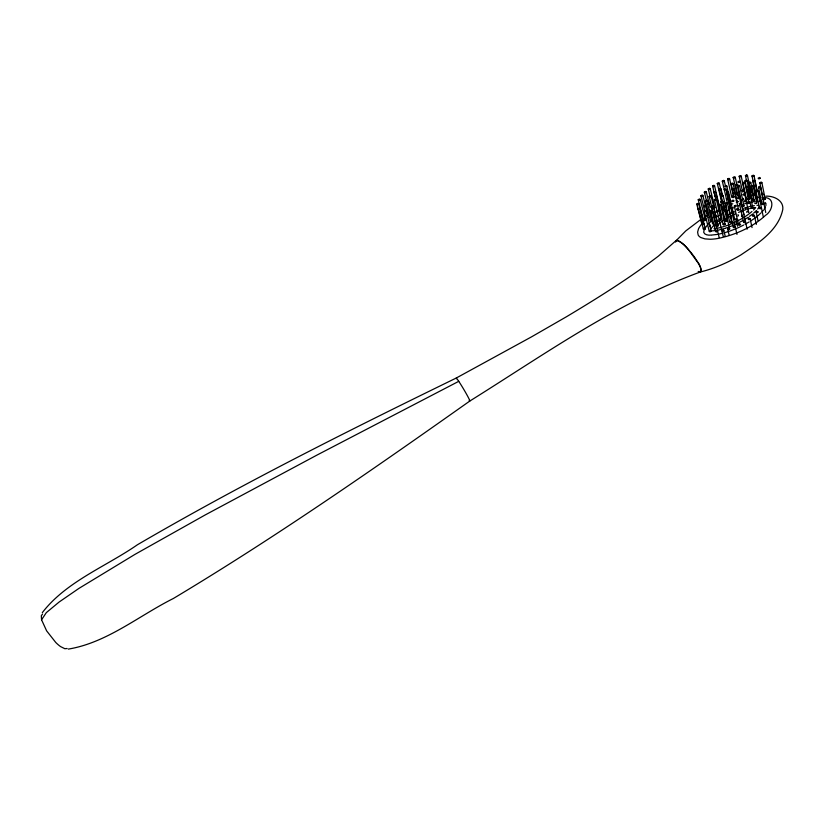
<?xml version="1.0" encoding="UTF-8"?>
<svg xmlns="http://www.w3.org/2000/svg" width="824" height="824" viewBox="0 0 824 824"><rect width="100%" height="100%" fill="white"/><g stroke="black" fill="none" stroke-linecap="round" stroke-linejoin="round"><path stroke-width="1.24" d="M707.61 203.631L708.898 202.962A1.782 1.174 -16.4 0 1 709.639 203.662L708.372 204.424A1.782 1.174 -16.4 0 1 707.62 203.713L712.503 223.458A1.761 1.174 -16 0 0 713.244 224.159L714.027 224.159M704.881 211.49L700.936 195.731L702.192 194.979A1.772 1.164 -16.7 0 1 702.924 195.679L707.775 215.085L707.383 215.785M702.429 223.263L701.873 224.025L696.774 204.074L698.041 203.322A1.772 1.174 -16.8 0 1 698.773 204.033L703.665 224.561M705.323 228.948L704.057 229.608A1.751 1.174 -16.3 0 1 703.325 228.887L698.175 208.781L699.452 208.029A1.782 1.184 -16.7 0 1 700.194 208.74L705.323 228.948A1.751 1.174 -16.4 0 0 704.664 228.186M702.944 195.762L701.667 196.431A1.772 1.164 -16.7 0 1 700.936 195.731M701.183 270.694L701.173 270.231A8.292 2.173 59.2 0 0 700.07 266.564L698.876 264.123M675.659 242.019L676.339 240.412A22.464 5.789 59.3 0 1 679.862 241.648M730.404 208.091L726.16 189.427A1.782 1.164 -15.9 0 0 725.398 188.737L724.141 189.489A1.782 1.164 -15.9 0 0 724.904 190.179L726.16 189.427M765.898 205.639L765.908 203.59M718.991 204.774L714.604 185.987A1.772 1.154 -16.4 0 0 713.852 185.307L712.585 185.967L715.551 198.357M704.098 229.989C701.976 234.366 707.806 235.551 710.865 235.097M68.258 649.106C106.924 642.782 139.081 615.61 173.38 598.481C275.278 537.423 372.85 469.577 469.793 401.051C544.283 354.567 617.3 302.387 700.266 272.013C714.562 268.531 728.107 262.434 740.766 255.007C757.441 243.698 778.536 230.689 782.8 209.317C783.748 200.191 773.458 195.772 765.836 196.153M763.477 194.773L763.529 194.474A1.772 1.164 -14.6 0 0 763.415 194.165M754.372 200.119L753.229 200.572A1.772 1.164 -14.8 0 1 752.364 199.851L752.899 199.099M745.092 180.744A1.792 1.164 -15.2 0 0 745.864 181.435L747.131 180.683A1.792 1.164 -15.3 0 0 746.348 180.003L745.081 180.744L748.614 198.048A1.813 1.195 -14.9 0 0 749.407 198.759L750.685 198.007A1.813 1.195 -15 0 0 749.902 197.297L748.697 197.595A1.761 1.164 -14.9 0 0 749.449 198.265M726.48 198.563L726.428 198.945A1.741 1.143 -15.7 0 0 727.18 199.624M765.486 206.834L764.312 208.966M42.312 612.654C66.229 581.507 105.905 566.624 137.443 544.746C241.051 484.265 348.439 430.633 456.218 378.051L531.408 336.923L566.469 316.746C597.977 297.876 629.165 278.337 658.428 256.099L676.041 240.608M759.306 206.752L757.689 209.121M737.851 219.658L736.677 219.946A1.772 1.184 -15.2 0 1 735.914 219.225L736.223 218.556M747.821 208.915L747.904 208.462A1.772 1.174 -15 0 0 747.131 207.761L746.925 207.71M704.901 228.32L708.228 224.046M710.741 228.959L713.646 225.405M67.115 648.498L64.849 648.715L60.564 646.582A31.683 9.919 59.3 0 1 55.754 642.462L46.628 630.854L41.561 619.792L46.319 612.644L59.153 602.004L78.98 588.367L135.043 554.336L205.269 514.907L317.209 454.961L458.762 381.327M700.379 219.823L685.795 230.895L675.762 241.072A9.909 2.554 59.4 0 0 675.659 241.587M748.614 212.53L744.062 190.684A1.802 1.174 -15.3 0 0 743.279 189.994L742.002 190.746A1.802 1.174 -15.2 0 0 742.784 191.436L744.062 190.684M736.543 208.781L736.409 209.296A1.761 1.174 -15.3 0 0 736.666 209.718M727.19 221.172L725.645 213.468M763.56 210.007L762.004 211.861M756.453 210.511L753.63 213.169M746.122 207.885L745.875 208.503A1.772 1.174 -14.9 0 0 746.142 208.925M761.046 212.86L758.43 215.28M708.949 223.304L711.081 221.337M704.644 220.873L706.467 219.215M716.478 222.82L719.692 220.338M757.874 215.754L754.341 218.494M716.365 225.168L716.046 225.838A1.761 1.184 -15.9 0 0 716.798 226.548L718.064 225.889L713.327 206.371A1.792 1.184 -16.3 0 0 712.564 205.66L711.287 206.422L716.046 225.838M746.956 211.418L746.709 212.046A1.782 1.184 -14.9 0 0 746.977 212.468M730.713 204.754L726.861 186.214A1.782 1.154 -15.9 0 0 726.099 185.524L724.842 186.265A1.782 1.154 -15.9 0 0 725.594 186.955L726.861 186.214M752.652 213.983L749.469 216.372M708.393 217.608L709.721 216.578M42.549 614.055L41.324 615.713L41.561 619.792M715.891 217.577L719.053 215.445M753.723 218.927L750.53 221.069M748.254 217.217L744.608 219.524M728.715 207.236L728.406 207.895M750.396 198.182L747.131 180.683M723.122 218.01L724.718 217.021M715.891 212.324L717.323 211.449M704.252 217.32L708.187 214.889M749.201 221.903L745.081 224.272M742.898 217.989L741.095 219.05A63.479 39.964 -10.8 0 1 724.77 226.291M722.37 213.416L723.75 212.633M743.083 220.41L739.427 222.387M727.18 215.579L728.869 214.662M721.762 208.925L723.276 208.122M710.679 219.606L710.288 220.307A1.751 1.174 -16.1 0 0 711.03 221.017L712.276 220.276L709.577 209.358M752.817 208.421L749.541 190.488A1.802 1.174 -15.1 0 0 748.759 189.788L747.471 190.457L749.325 199.15M742.043 215.126L741.579 215.867A1.782 1.184 -15 0 0 742.352 216.578L742.877 216.63M728.138 228.217L727.654 228.887L729.096 235.036M748.594 218.226L748.13 218.968A1.792 1.195 -14.7 0 0 748.913 219.678L750.17 218.937A1.782 1.195 -14.8 0 0 749.397 218.226M743.959 221.223L743.495 221.965A1.782 1.195 -14.9 0 0 744.278 222.686L745.545 222.017A1.782 1.195 -14.9 0 0 744.762 221.223L744.443 221.162M743.66 225.034L740.014 226.858M726.552 211.129L727.973 210.398M676.092 240.567C682.488 241.185 686.649 248.024 690.914 252.432M732.577 212.788L734.864 211.727M737.037 223.562L734.328 224.808M739.262 227.208L735.471 228.887M721.103 207.988L726.48 205.557M732.351 208.338L733.844 207.689M730.322 204.774L732.763 203.755M738.613 195.35L737.83 195.36A1.751 1.143 -15.4 0 1 737.078 194.68L737.902 193.887M755.948 191.57L755.412 192.322A1.761 1.154 -14.8 0 0 755.999 192.929M732.485 225.591L733.411 225.21M722.257 229.711L721.793 230.452A1.772 1.195 -15.6 0 0 722.545 231.173L723.822 230.514A1.772 1.195 -15.7 0 0 723.05 229.711M733.793 226.229L733.247 227.002A1.782 1.195 -15.2 0 0 734.019 227.723L735.276 226.981A1.782 1.195 -15.3 0 0 734.606 226.291M734.699 229.206L730.002 230.998M738.036 210.367L740.364 209.461M731.558 225.972L728.735 227.064M738.417 205.876L739.2 205.588M736.914 202.158L738.623 201.561M727.788 227.403L725.367 228.217M729.178 231.287L724.162 232.852M743.835 208.235L746.184 207.504M732.145 195.885L731.599 196.627A1.751 1.143 -15.6 0 0 732.351 197.307L732.958 197.348M722.205 200.809L721.556 201.499M756.823 196.771L756.288 197.523A1.772 1.164 -14.7 0 0 757.06 198.213L757.678 198.254M763.694 198.46L763.158 199.223A1.782 1.174 -14.4 0 0 763.941 199.913L765.197 199.171L761.901 182.753A1.802 1.174 -14.7 0 0 761.108 182.063L759.821 182.732L763.158 199.223M720.588 220.255L721.154 219.575L716.396 199.676A1.792 1.174 -16.2 0 0 715.634 198.965L714.367 199.717L723.225 236.416M725.872 219.915L725.316 220.678A1.772 1.184 -15.6 0 0 726.078 221.388L726.387 221.45M756.834 211.274L756.185 211.984L757.967 220.502M709.969 226.538L710.535 225.858A1.751 1.174 -16.2 0 0 709.876 225.096M752.93 214.899L752.384 215.661A1.792 1.195 -14.6 0 0 753.167 216.372L754.444 215.713A1.792 1.195 -14.7 0 0 753.651 214.92L753.548 214.889M723.843 226.569L722.308 227.033M724.873 228.382L722.906 228.969M744.731 203.786L745.545 203.549M747.811 209.111L748.388 208.946M747.121 207.236L748.542 206.845M722.36 229.124L718.106 230.154M746.348 203.322L747.986 202.91M745.256 199.542L747.09 199.078M722.895 233.192L718.301 234.243M749.449 206.618L751.189 206.216M747.553 198.965L749.418 198.553M747.77 202.168L747.131 202.941A1.772 1.164 -14.9 0 0 747.904 203.641L749.15 202.9L744.855 182.825A1.792 1.164 -15.3 0 0 744.072 182.135L742.795 182.804L747.131 202.941M756.061 203.703L756.689 202.92L753.177 186.049A1.802 1.174 -15 0 0 752.394 185.359L751.107 186.028L754.413 201.756M748.81 202.704L750.458 202.344M719.774 218.741L719.136 219.524A1.761 1.174 -15.8 0 0 719.795 220.193M737.882 216.176L738.52 215.394A1.772 1.184 -15.2 0 0 737.851 214.724M713.141 222.665L712.503 223.458M704.067 228.094L703.325 228.887M709.876 230.37L709.227 231.163A1.761 1.184 -16.1 0 0 709.969 231.884L711.225 231.132L706.23 211.14A1.792 1.184 -16.5 0 0 705.478 210.429L704.201 211.181L709.227 231.163M739.169 223.86L738.531 224.653A1.782 1.195 -15 0 0 739.303 225.374L740.58 224.705A1.782 1.195 -15.1 0 0 739.787 223.912L739.581 223.86M751.292 202.179L753.435 201.798M752.734 205.907L754.382 205.639M717.477 234.397L711.586 235.077M715.726 230.586L710.731 230.967M749.407 196.782L748.686 197.575M714.089 208.482L714.82 207.689L710.267 188.902A1.772 1.154 -16.5 0 0 709.516 188.212L708.249 188.881L709.979 195.999M742.795 205.207L741.961 206A1.772 1.164 -15.1 0 0 742.733 206.7L744 206.041L739.602 185.936A1.792 1.174 -15.5 0 0 738.819 185.245L737.552 185.997L743.887 214.714M762.664 203.075L761.932 203.878A1.782 1.174 -14.4 0 0 762.715 204.579L763.972 203.827A1.782 1.174 -14.4 0 0 763.477 203.25M760.181 207.349L759.45 208.142A1.782 1.184 -14.4 0 0 760.233 208.853L761.5 208.101M703.984 218.566L703.253 219.359A1.741 1.164 -16.4 0 0 703.984 220.06L705.231 219.318L700.256 199.624A1.772 1.164 -16.8 0 0 699.514 198.924L698.247 199.666L703.253 219.359M730.486 221.296L729.745 222.089A1.772 1.184 -15.4 0 0 730.507 222.81L731.784 222.14L722.308 181.105L723.565 180.363A1.772 1.143 -16.1 0 1 724.306 181.053L725.408 185.802M723.874 223.562L723.132 224.365A1.772 1.184 -15.6 0 0 723.884 225.076L725.141 224.334L720.609 205.238A1.792 1.184 -16 0 0 719.846 204.537L718.569 205.289L723.132 224.365M755.412 197.575L756.947 197.43M755.969 201.468L757.616 201.334M756.916 205.351L758.811 205.289M736.223 202.096L737.068 201.386L733.123 183.742A1.782 1.154 -15.7 0 0 732.361 183.062L731.094 183.721L733.638 195.082M729.57 208.657L729.158 208.596A1.751 1.164 -15.6 0 1 728.406 207.895M716.468 230.493L715.623 231.307A1.772 1.195 -15.8 0 0 716.375 232.018L717.642 231.276A1.772 1.195 -15.9 0 0 716.983 230.596M758.471 197.327L761.005 197.286M759.295 201.272L761.881 201.406M714.882 216.279L715.829 215.569A1.751 1.164 -16.1 0 0 715.077 214.786L714.871 214.745M704.087 218.556L704.489 218.618A1.741 1.164 -16.5 0 1 705.22 219.328M732.083 211.624L732.392 211.675A1.761 1.174 -15.5 0 1 733.144 212.376L731.897 213.117A1.761 1.174 -15.4 0 1 731.279 212.716M764.312 197.544C775.714 197.719 772.541 211.016 765.599 215.28C752.724 227.115 736.1 234.531 719.136 238.229A35.236 22.65 -10.2 0 1 710.381 239.259L704.953 238.888L700.771 237.528A10.516 6.839 -10.3 0 1 698.144 234.943L697.619 232.131L698.515 228.815A33.733 21.96 -9.5 0 1 702.481 223.16M745.112 201.777L746.297 200.984A1.813 1.195 -15.1 0 0 745.504 200.284L744.226 201.035A1.813 1.195 -15.1 0 0 745.009 201.746L745.009 201.746M740.374 203.394L741.528 202.714A1.761 1.164 -15.3 0 0 741.312 202.271M743.011 205.217L743.217 205.258A1.772 1.164 -15.1 0 1 743.979 205.969M718.064 203.734L718.271 203.775A1.741 1.154 -16.1 0 1 719.002 204.465M747.759 211.253L747.976 211.305A1.782 1.184 -14.9 0 1 748.738 212.005M737.274 210.027L738.417 209.255L733.947 189.283A1.792 1.174 -15.7 0 0 733.175 188.583L731.908 189.335A1.792 1.174 -15.6 0 0 732.68 190.035L733.947 189.283M697.609 204.805L698.783 204.033M724.183 223.572L724.389 223.623A1.772 1.184 -15.7 0 1 725.141 224.334M746.709 174.904L745.442 175.491L746.462 180.405M764.312 198.45L764.414 198.471A1.782 1.174 -14.4 0 1 765.197 199.171M738.356 198.605L739.653 197.925A1.802 1.184 -15.4 0 0 738.86 197.142L737.583 197.894A1.802 1.184 -15.3 0 0 738.366 198.594M736.192 200.582L736.296 200.613A1.751 1.154 -15.4 0 1 737.047 201.303L737.068 201.386M713.986 206.978L714.078 206.999A1.741 1.154 -16.2 0 1 714.81 207.7M726.521 216.3L727.777 215.558L723.132 195.679A1.792 1.174 -16 0 0 722.37 194.979L721.103 195.731L724.893 211.871M719.816 215.476L721.072 214.734L716.509 195.628A1.782 1.164 -16.2 0 0 715.747 194.938L714.49 195.679A1.782 1.164 -16.2 0 0 715.242 196.38L716.509 195.628M728.828 228.186L728.931 228.217A1.782 1.195 -15.4 0 1 729.683 228.938M698.69 271.724L701.049 271.395A10.063 2.637 59.2 0 0 701.173 270.9M698.196 271.487L700.668 271.858C702.038 266.822 697.403 261.981 694.9 257.706M679.821 241.545L683.436 244.409A40.304 10.321 59.1 0 1 688.009 249.023L698.659 263.701M765.094 202.447L765.692 203.106M691.181 252.752L692.242 254.101M692.51 254.441L694.632 257.325M710.288 220.307L705.468 200.922L706.735 200.17A1.782 1.174 -16.5 0 1 707.476 200.871L708.084 203.301M710.154 207.648L706.343 192.126A1.772 1.154 -16.6 0 0 705.591 191.436L704.324 192.095L706.405 200.531M715.623 231.307L710.762 211.562L712.049 210.8A1.792 1.195 -16.2 0 1 712.801 211.521L719.167 237.528M717.271 221.45L711.194 196.442A1.772 1.164 -16.4 0 0 710.442 195.741L709.165 196.411L712.379 209.574M723.822 230.514L725.244 236.395M725.079 211.078L722.833 201.509A1.792 1.184 -16 0 0 722.071 200.798L720.784 201.478L725.316 220.678M725.192 209.749L723.905 210.511A1.802 1.195 -15.7 0 1 723.142 209.79L724.42 209.028A1.802 1.195 -15.8 0 1 725.182 209.749L729.693 228.938L728.529 229.721A1.782 1.195 -15.4 0 1 727.674 228.969M722.494 195.257L721.072 189.16A1.772 1.164 -16.1 0 0 720.31 188.469L719.043 189.129L721.927 201.406M722.133 195.473L719.301 183.371A1.772 1.143 -16.2 0 0 718.549 182.691L717.292 183.422L721.567 201.571M725.388 203.374A1.802 1.184 -15.7 0 0 726.16 204.084L727.427 203.322A1.802 1.184 -15.8 0 0 726.665 202.622L725.388 203.374L729.745 222.089M736.986 234.407L730.939 208.091A1.813 1.195 -15.6 0 0 730.167 207.37L728.88 208.132L733.247 227.002M734.854 219.812L728.591 192.456A1.792 1.174 -15.8 0 0 727.819 191.755L726.541 192.425L729.992 207.442M735.904 219.225L737.511 226.27M738.531 224.653L734.308 206.01L735.605 205.331A1.813 1.195 -15.4 0 1 736.378 206.052L735.204 206.834A1.813 1.195 -15.4 0 1 734.328 206.093M733.597 196.823L729.642 179.045A1.772 1.143 -15.9 0 0 728.88 178.375L727.613 179.035L731.599 196.627M739.447 203.713L739.427 203.631A1.813 1.195 -15.2 0 0 740.23 204.424L741.507 203.672A1.813 1.195 -15.3 0 0 740.725 202.962L739.427 203.631L743.495 221.965M733.247 177.469L733.236 177.397A1.772 1.143 -15.7 0 0 734.009 178.149L735.266 177.407A1.772 1.143 -15.7 0 0 734.503 176.727L733.236 177.397L737.078 194.68M741.507 203.672L747.141 229.196M735.266 177.407L736.903 184.792M739.653 197.925L741.497 206.237M735.574 184.947L735.564 184.864A1.782 1.164 -15.5 0 0 736.347 185.637L737.604 184.885A1.782 1.164 -15.6 0 0 736.831 184.205L735.564 184.864L738.191 196.771M737.604 184.885L741.26 201.447M744.875 193.207L741.209 176.202A1.782 1.154 -15.5 0 0 740.446 175.522L739.19 176.264L742.599 191.971M745.133 194.351L746.451 200.459M750.17 218.937L752.044 227.568M749.85 201.612L751.169 207.761M754.444 215.713L756.298 224.416M747.729 186.337L748.738 191.086M746.709 174.904A1.782 1.154 -15.3 0 1 747.481 175.584L751.014 192.301L749.747 192.96A1.761 1.154 -15 0 1 749.469 192.837M748.748 182.753A1.792 1.164 -15.1 0 0 749.531 183.443L750.798 182.701A1.792 1.164 -15.1 0 0 750.015 182.011L748.738 182.681L752.353 199.851M750.798 182.701L753.61 196.143M755.938 191.158A1.813 1.184 -14.8 0 0 756.731 191.858L758.008 191.106A1.813 1.184 -14.8 0 0 757.205 190.406L755.917 191.086L759.45 208.142M752.024 175.945A1.792 1.154 -15.1 0 0 752.796 176.624L754.063 175.883A1.792 1.154 -15.1 0 0 753.28 175.203L752.003 175.873L757.246 201.128M752.858 180.992A1.792 1.164 -15 0 0 753.641 181.682L754.897 180.94A1.792 1.164 -15 0 0 754.115 180.25L752.848 181.002L756.288 197.523M758.008 191.106L763.261 216.691M754.063 175.883L757.174 191.003M754.897 180.94L756.854 190.385M760.583 187.141A1.813 1.174 -14.7 0 0 759.79 186.44L758.523 187.192L761.932 203.878M765.743 212.551L760.593 187.141L759.316 187.893A1.813 1.174 -14.7 0 1 758.523 187.192M761.901 182.753L760.624 183.505A1.802 1.174 -14.7 0 1 759.841 182.804M753.177 186.049L751.91 186.801A1.802 1.174 -15 0 1 751.128 186.111M747.481 175.584L746.225 176.336A1.782 1.154 -15.3 0 1 745.462 175.646M749.541 190.488L748.274 191.24A1.802 1.174 -15.1 0 1 747.492 190.54M744.855 182.825L743.578 183.577A1.802 1.164 -15.3 0 1 742.805 182.887M739.602 185.936L738.428 186.718A1.792 1.164 -15.5 0 1 737.562 185.997M733.123 183.742L731.866 184.494A1.782 1.154 -15.7 0 1 731.104 183.803M727.613 179.035L727.623 179.107A1.772 1.143 -15.9 0 0 728.385 179.787L729.652 179.127M730.96 204.146L730.97 204.218A1.751 1.154 -15.6 0 0 730.486 203.569M728.591 192.456L727.314 193.207A1.792 1.174 -15.8 0 1 726.562 192.507L726.552 192.507M730.939 208.091L729.652 208.853A1.813 1.195 -15.6 0 1 728.89 208.132M731.774 222.058L731.784 222.14A1.772 1.184 -15.4 0 0 731.372 221.522M724.317 181.043L723.06 181.795A1.772 1.143 -16 0 1 722.308 181.105M727.335 220.647L727.345 220.729A1.761 1.184 -15.6 0 0 727.18 220.348M723.132 195.679L721.865 196.431A1.792 1.174 -15.9 0 1 721.113 195.731M721.072 189.16L719.805 189.901A1.772 1.154 -16.1 0 1 719.053 189.211M722.833 201.509L721.556 202.261A1.792 1.184 -15.9 0 1 720.804 201.55L720.794 201.55M719.301 183.371L718.044 184.113A1.772 1.143 -16.2 0 1 717.302 183.422M720.609 205.238L719.331 206A1.792 1.184 -16 0 1 718.579 205.289M721.144 219.493L721.154 219.575A1.761 1.174 -15.9 0 0 720.578 218.854M714.604 185.987L713.347 186.729A1.772 1.154 -16.3 0 1 712.606 186.039M716.396 199.676L715.119 200.428A1.792 1.174 -16.2 0 1 714.367 199.717M718.054 225.807L718.064 225.889A1.761 1.184 -15.9 0 0 717.302 225.096M713.327 206.371L712.049 207.133A1.792 1.184 -16.2 0 1 711.297 206.412M710.267 188.902L709 189.644A1.772 1.154 -16.5 0 1 708.269 188.953M711.194 196.442L709.928 197.194A1.782 1.164 -16.4 0 1 709.186 196.483L709.176 196.493M712.801 211.521L711.524 212.273A1.792 1.195 -16.2 0 1 710.772 211.552M706.343 192.126L705.076 192.868A1.772 1.154 -16.6 0 1 704.345 192.177M707.486 200.871L706.22 201.623A1.782 1.174 -16.5 0 1 705.478 200.912M707.775 215.085L707.785 215.167A1.741 1.154 -16.4 0 0 707.394 214.559M706.23 211.14L704.953 211.892A1.792 1.184 -16.4 0 1 704.211 211.181M703.861 223.994L703.871 224.077A1.751 1.174 -16.5 0 0 703.315 223.356M700.256 199.624L698.989 200.376A1.772 1.164 -16.7 0 1 698.258 199.666M700.194 208.74L699.03 209.523A1.782 1.184 -16.7 0 1 698.186 208.781M741.229 176.285L739.952 176.954A1.782 1.154 -15.5 0 1 739.19 176.264M711.05 211.387L711.05 211.305A1.741 1.154 -16.3 0 0 710.731 210.748M456.321 378.69A13.359 0.742 59.3 0 1 463.84 389.494A13.359 0.742 59.3 0 1 469.175 400.443M721.35 227.29A36.493 23.257 -10.4 0 1 715.016 228.681L714.017 228.784L714.501 228.155A37.945 24.782 -8.9 0 1 714.717 227.836M743.485 217.618A57.629 36.328 -10.7 0 0 750.571 212.685L751.55 211.84A41.468 26.265 -10.2 0 0 751.941 211.5M755.649 207.576A29.448 18.694 -9.9 0 1 753.527 209.986M717.385 225.137A37.945 24.782 -8.9 0 1 718.94 223.809L720.011 222.913A68.248 44.887 -8 0 1 735.441 213.797M738.551 212.386A61.491 40.325 -8.1 0 1 746.07 209.626M749.521 208.678A30.385 19.652 -8.6 0 1 755.144 207.514M748.573 202.282A1.772 1.164 -15 0 1 749.15 202.9M737.851 208.637A1.761 1.174 -15.3 0 1 738.417 209.255M727.211 214.93A1.761 1.174 -15.6 0 1 727.777 215.558M754.279 199.573A1.772 1.164 -14.8 0 1 754.372 199.81M730.208 207.493A1.751 1.164 -15.6 0 1 730.394 207.854M720.598 214.158A1.751 1.164 -15.9 0 1 721.062 214.745M756.01 202.261A1.772 1.174 -14.7 0 1 756.689 202.92M755.248 203.59A1.772 1.174 -14.7 0 1 754.722 203.116M752.703 207.143A1.782 1.174 -14.8 0 1 753.188 207.72M750.211 196.957A1.761 1.164 -15 0 1 750.695 197.523M742.012 199.604A1.761 1.154 -15.2 0 0 742.373 199.758L743.629 199.109A1.761 1.154 -15.2 0 0 742.857 198.337M712.08 219.915A1.751 1.174 -16.2 0 1 712.266 220.276M750.849 191.93A1.761 1.154 -15 0 1 750.994 192.219M744.391 192.558A1.751 1.154 -15.2 0 1 744.865 193.125M733.267 196.112A1.751 1.143 -15.6 0 1 733.566 196.503M702.419 224.653A1.751 1.174 -16.4 0 1 701.883 224.015M697.516 204.774A1.772 1.174 -16.8 0 1 696.774 204.074M760.995 207.524A1.782 1.184 -14.5 0 1 761.489 208.101M756.205 212.067A1.792 1.184 -14.5 0 0 756.978 212.767L758.255 212.108A1.792 1.184 -14.6 0 0 757.658 211.397M710.669 230.493A1.761 1.184 -16.1 0 1 711.225 231.142M705.622 206.134L704.438 206.834A1.782 1.174 -16.5 0 1 703.593 206.093L704.86 205.341A1.782 1.174 -16.5 0 1 705.601 206.052L705.622 206.134M760.253 178.303L758.976 178.89A1.792 1.164 -14.8 0 1 758.193 178.2L759.45 177.459A1.792 1.164 -14.9 0 1 760.233 178.149L760.253 178.303M754.65 194.876L753.352 195.473A1.813 1.184 -14.8 0 1 752.569 194.763L753.836 194.011A1.813 1.184 -14.9 0 1 754.63 194.722L754.65 194.876M744.947 194.557L743.66 195.154A1.802 1.184 -15.2 0 1 742.888 194.443L744.154 193.692A1.802 1.184 -15.2 0 1 744.927 194.402L744.947 194.557M739.89 181.991L738.613 182.588A1.782 1.154 -15.5 0 1 737.851 181.898L739.107 181.146A1.782 1.154 -15.5 0 1 739.87 181.836L739.89 181.991M732.32 196.74L732.32 196.977A1.802 1.184 -15.5 0 0 733.092 197.678L734.38 197.008A1.802 1.184 -15.6 0 0 733.597 196.225L732.32 196.74M733.793 200.994L732.505 201.592A1.802 1.184 -15.5 0 1 731.733 200.871L733.01 200.119A1.802 1.184 -15.6 0 1 733.772 200.829L733.793 200.994M717.096 210.738L717.096 210.985A1.802 1.195 -16 0 0 717.859 211.696L719.146 210.944A1.802 1.195 -16 0 0 718.374 210.223L717.096 210.738M713.79 192.373L713.79 192.61A1.772 1.164 -16.2 0 0 714.552 193.3L715.819 192.641A1.772 1.164 -16.3 0 0 715.057 191.868L713.811 192.301"/></g></svg>
